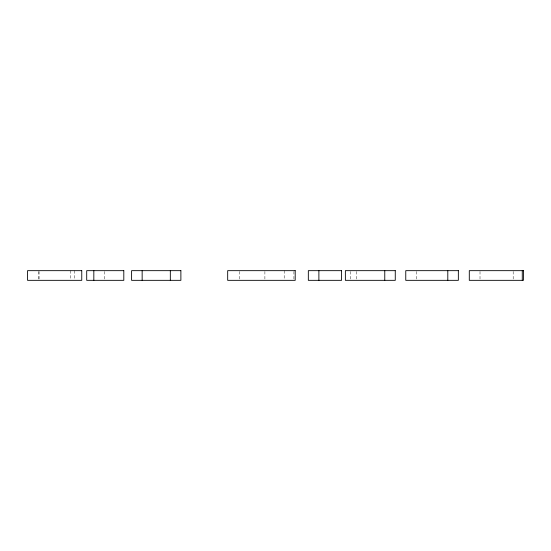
<?xml version="1.0" encoding="UTF-8"?>
<svg xmlns="http://www.w3.org/2000/svg" width="551" height="551" viewBox="0 0 551 551"><rect width="100%" height="100%" fill="white"/><g stroke="black" fill="none" stroke-linecap="round" stroke-linejoin="round"><path stroke-width="0.41" stroke-dasharray="2.75 2.07" d="M513.181 271.471L513.181 279.529M480.011 271.471L480.011 279.529M416.646 271.471L416.646 279.529M356.263 271.471L356.263 279.529M350.477 271.471L350.477 279.529M293.91 271.471L293.91 279.529M284.199 270.665L284.199 279.529M264.893 271.471L264.893 279.529M239.244 271.471L239.244 279.529M104.38 271.471L104.38 279.529M74.523 270.665L74.523 279.529M70.37 270.665L70.37 279.529M39.052 271.471L39.052 279.529M38.832 271.471L38.832 279.529"/><path stroke-width="0.83" d="M522.272 270.665L522.272 280.335M447.798 270.665L447.798 280.335M384.77 270.665L384.77 280.335M318.884 270.665L318.884 280.335M170.328 270.665L170.328 280.335M142.151 270.665L142.151 280.335M93.828 270.665L93.828 280.335M81.762 270.665L27.55 270.665L27.55 280.335L81.762 280.335L81.762 270.665M123.803 270.665L86.707 270.665L86.707 280.335L123.803 280.335L123.803 270.665M180.88 270.665L131.599 270.665L131.599 280.335L180.88 280.335L180.88 270.665M295.198 270.665L227.68 270.665L227.68 280.335L295.198 280.335L295.198 270.665M341.558 270.665L308.333 270.665L308.333 280.335L341.558 280.335L341.558 270.665M395.267 270.665L345.374 270.665L345.374 280.335L395.267 280.335L395.267 270.665M458.349 270.665L405.763 270.665L405.763 280.335L458.349 280.335L458.349 270.665M523.45 270.665L469.294 270.665L469.294 280.335L523.45 280.335L523.45 270.665"/></g></svg>
